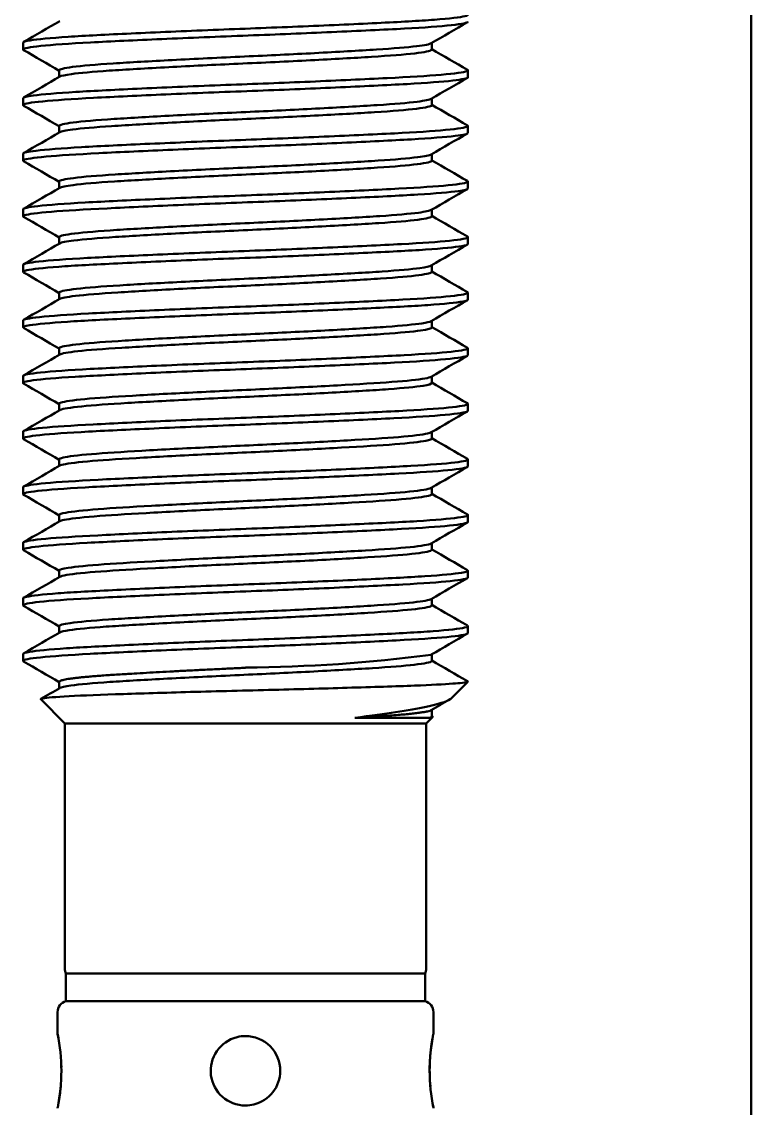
# Model space of a CAD drawing. Header units: millimetres. Extents: x 0 to 420, y 0 to 297.
# Drawn here: x 272.942 to 274.816, y 210.429 to 213.222 of the extents above; entities that cross this region are included whole.
import ezdxf

# ---------------------------------------------------------------- set-up
doc = ezdxf.new("R2010")
doc.units = ezdxf.units.MM
doc.header["$LTSCALE"] = 0.75
doc.layers.add('Visible', color=7, linetype='Continuous', lineweight=50)

msp = doc.modelspace()

# ---------------------------------------------------------------- linework, layer by layer
at = {"layer": 'Visible', "extrusion": (0, 1, 0)}
for p, q in [((274.8162, 251.56), (274.8162, 194.4171)), ((272.9454, 213.1501), (272.9454, 213.168)), ((273.9955, 213.1501), (273.9955, 213.1671)), ((273.0382, 213.0796), (273.0382, 213.0966)), ((274.0883, 213.0787), (274.0883, 213.0966)), ((272.9454, 213.0073), (272.9454, 213.0251)), ((273.9955, 213.0073), (273.9955, 213.0243)), ((273.0382, 212.9367), (273.0382, 212.9537)), ((274.0883, 212.9359), (274.0883, 212.9537)), ((272.9454, 212.8644), (272.9454, 212.8823)), ((273.9955, 212.8644), (273.9955, 212.8814)), ((273.0382, 212.7939), (273.0382, 212.8109)), ((274.0883, 212.793), (274.0883, 212.8109)), ((272.9454, 212.7216), (272.9454, 212.7394)), ((273.9955, 212.7216), (273.9955, 212.7386)), ((273.0382, 212.651), (273.0382, 212.668)), ((274.0883, 212.6501), (274.0883, 212.668)), ((272.9454, 212.5787), (272.9454, 212.5966)), ((273.9955, 212.5787), (273.9955, 212.5957)), ((273.0382, 212.5081), (273.0382, 212.5251)), ((274.0883, 212.5073), (274.0883, 212.5251)), ((272.9454, 212.4359), (272.9454, 212.4537)), ((273.9955, 212.4359), (273.9955, 212.4528)), ((273.0382, 212.3653), (273.0382, 212.3823)), ((274.0883, 212.3644), (274.0883, 212.3823)), ((272.9454, 212.293), (272.9454, 212.3109)), ((273.9955, 212.293), (273.9955, 212.31)), ((273.0382, 212.2224), (273.0382, 212.2394)), ((274.0883, 212.2216), (274.0883, 212.2394)), ((272.9454, 212.1501), (272.9454, 212.168)), ((273.9955, 212.1501), (273.9955, 212.1671)), ((273.0382, 212.0796), (273.0382, 212.0966)), ((274.0883, 212.0787), (274.0883, 212.0966)), ((272.9454, 212.0073), (272.9454, 212.0251)), ((273.9955, 212.0073), (273.9955, 212.0243)), ((273.0382, 211.9367), (273.0382, 211.9537)), ((274.0883, 211.9359), (274.0883, 211.9537)), ((272.9454, 211.8644), (272.9454, 211.8823)), ((273.9955, 211.8644), (273.9955, 211.8814)), ((273.0382, 211.7939), (273.0382, 211.8109)), ((274.0883, 211.793), (274.0883, 211.8109)), ((272.9454, 211.7216), (272.9454, 211.7394)), ((273.9955, 211.7216), (273.9955, 211.7386)), ((273.0382, 211.651), (273.0382, 211.668)), ((274.0883, 211.6501), (274.0883, 211.668)), ((272.9454, 211.5787), (272.9454, 211.5966)), ((273.9955, 211.5787), (273.9955, 211.5957)), ((273.0382, 211.5081), (273.0382, 211.5251)), ((274.046, 211.4829), (274.0883, 211.5251)), ((273.0526, 211.418), (272.9907, 211.4799)), ((273.9955, 211.4359), (273.9955, 211.4528)), ((273.9811, 211.418), (273.0526, 211.418)), ((273.0526, 210.7876), (273.0526, 211.418)), ((273.7978, 211.4323), (273.9895, 211.4323)), ((273.9811, 211.418), (273.9977, 211.4346)), ((273.9811, 210.7876), (273.9811, 211.418)), ((273.9955, 211.4367), (273.9973, 211.4357)), ((273.9783, 210.7751), (273.0554, 210.7751)), ((273.0554, 210.7037), (273.0554, 210.7751)), ((273.9783, 210.7037), (273.9783, 210.7751)), ((273.9783, 210.7037), (273.0554, 210.7037)), ((273.034, 210.6216), (273.034, 210.676)), ((273.9997, 210.6216), (273.9997, 210.676)), ((273.9997, 210.6216), (273.9997, 210.6216))]:
    msp.add_line(p, q, dxfattribs=at)
at = {"layer": 'Visible', "extrusion": (1e-16, 0, -1)}
for centre, radius, start, end in [((-273.4876, 215.4824), 3.9209, 262.5792, 269.5728), ((-273.0811, 210.7876), 0.0286, 334.1581, 0), ((-273.9526, 210.7876), 0.0286, 180, 205.8419), ((-273.0626, 210.676), 0.0286, 0, 75.5225), ((-273.9711, 210.676), 0.0286, 104.4775, 180), ((-273.0457, 210.6219), 0.0117, 346.1082, 357.6879), ((-272.5718, 210.5251), 0.472, 168.4384, 191.4861), ((-272.5849, 210.5273), 0.4587, 168.4573, 169.6023), ((-273.5168, 210.5251), 0.0893, 270, 76.001), ((-273.5169, 210.5252), 0.0892, 89.9592, 180.0367), ((-274.46, 210.5251), 0.4701, 348.3906, 11.5156), ((-274.458, 210.5253), 0.4681, 354.9844, 10.4462), ((-273.5169, 210.5251), 0.0892, 179.9673, 256.0137), ((-272.5447, 210.5287), 0.4993, 185.0981, 190.1496), ((-274.4582, 210.5245), 0.4683, 348.5107, 349.6767)]:
    msp.add_arc(centre, radius, start, end, dxfattribs=at)
at = {"layer": 'Visible'}
for centre, major_axis, ratio, start_param, end_param in [((273.5167, 210.5293), (-0.087, 0.0003), 0.978172, -1.569416, -1.318498), ((273.5168, 210.5216), (-0.0877, 0), 0.977844, 1.570946, 1.819939)]:
    msp.add_ellipse(centre, major_axis=major_axis, ratio=ratio, start_param=start_param, end_param=end_param, dxfattribs=at)
for points, knots in [([(274.087, 213.2409), (274.0899, 213.2392), (274.0878, 213.2376), (274.0686, 213.2328), (274.0419, 213.2297), (273.9635, 213.2237), (273.9132, 213.2211), (273.7933, 213.2152), (273.7244, 213.2121), (273.58, 213.2061), (273.5062, 213.2034), (273.3592, 213.1975), (273.2876, 213.1944), (273.1602, 213.1884), (273.1052, 213.1857), (273.0156, 213.1798), (272.9825, 213.1767), (272.9515, 213.1717), (272.9454, 213.1699), (272.9454, 213.168)], [46.550778, 46.550778, 46.550778, 46.550778, 46.642424, 46.642424, 46.799685, 46.799685, 46.952948, 46.952948, 47.11034, 47.11034, 47.263537, 47.263537, 47.421059, 47.421059, 47.5742, 47.5742, 47.731852, 47.731852, 47.832939, 47.832939, 47.832939, 47.832939]), ([(272.9467, 213.1487), (272.9456, 213.1493), (272.9452, 213.1499), (272.9467, 213.1533), (272.9621, 213.1563), (273.0206, 213.1624), (273.064, 213.1654), (273.1714, 213.1711), (273.2336, 213.1741), (273.3723, 213.1802), (273.4479, 213.1832), (273.5976, 213.1889), (273.6703, 213.1919), (273.8084, 213.198), (273.872, 213.2011), (273.9767, 213.2067), (274.0175, 213.2097), (274.0737, 213.2158), (274.0883, 213.2187), (274.0883, 213.2216)], [28.642185, 28.642185, 28.642185, 28.642185, 28.675523, 28.675523, 28.830343, 28.830343, 28.990459, 28.990459, 29.145297, 29.145297, 29.305543, 29.305543, 29.460401, 29.460401, 29.620774, 29.620774, 29.775656, 29.775656, 29.932394, 29.932394, 29.932394, 29.932394]), ([(273.9939, 213.1662), (273.9898, 213.1638), (273.9772, 213.1613), (273.9322, 213.1557), (273.8972, 213.1528), (273.8079, 213.1471), (273.7538, 213.144), (273.6372, 213.1379), (273.5762, 213.135), (273.4506, 213.1293), (273.3873, 213.1262), (273.2719, 213.1201), (273.2205, 213.1171), (273.1321, 213.1115), (273.0965, 213.1084), (273.0499, 213.1023), (273.0382, 213.0993), (273.0382, 213.0966)], [-23.720768, -23.720768, -23.720768, -23.720768, -23.610482, -23.610482, -23.480536, -23.480536, -23.345367, -23.345367, -23.215345, -23.215345, -23.080097, -23.080097, -22.950001, -22.950001, -22.814673, -22.814673, -22.685451, -22.685451, -22.685451, -22.685451]), ([(273.0397, 213.0805), (273.0434, 213.0826), (273.0534, 213.0847), (273.0915, 213.09), (273.1244, 213.093), (273.2098, 213.0987), (273.2617, 213.1017), (273.3758, 213.1078), (273.4365, 213.1108), (273.5616, 213.1165), (273.6248, 213.1194), (273.742, 213.1255), (273.7952, 213.1285), (273.8874, 213.1343), (273.925, 213.1372), (273.9774, 213.1433), (273.9922, 213.1463), (273.9953, 213.1495), (273.9955, 213.1498), (273.9955, 213.1501)], [-40.636601, -40.636601, -40.636601, -40.636601, -40.541174, -40.541174, -40.411292, -40.411292, -40.278066, -40.278066, -40.148186, -40.148186, -40.015111, -40.015111, -39.885227, -39.885227, -39.752307, -39.752307, -39.622415, -39.622415, -39.607142, -39.607142, -39.607142, -39.607142]), ([(274.087, 213.0981), (274.0891, 213.0968), (274.0886, 213.0956), (274.0777, 213.0914), (274.0552, 213.0883), (273.9842, 213.0822), (273.9373, 213.0795), (273.8225, 213.0737), (273.7552, 213.0706), (273.6127, 213.0645), (273.5393, 213.0618), (273.391, 213.056), (273.3176, 213.0529), (273.1858, 213.0468), (273.1283, 213.044), (273.0319, 213.0382), (272.9949, 213.0351), (272.9544, 213.0297), (272.9454, 213.0274), (272.9454, 213.0252)], [49.061777, 49.061777, 49.061777, 49.061777, 49.128985, 49.128985, 49.287257, 49.287257, 49.440294, 49.440294, 49.598684, 49.598684, 49.751737, 49.751737, 49.910242, 49.910242, 50.063318, 50.063318, 50.221936, 50.221936, 50.344535, 50.344535, 50.344535, 50.344535]), ([(272.9467, 213.0058), (272.9454, 213.0066), (272.9451, 213.0073), (272.9485, 213.0109), (272.9655, 213.0139), (273.0268, 213.02), (273.0713, 213.023), (273.1805, 213.0287), (273.2436, 213.0317), (273.3832, 213.0378), (273.4586, 213.0408), (273.608, 213.0465), (273.6806, 213.0495), (273.8173, 213.0556), (273.8799, 213.0586), (273.9826, 213.0643), (274.0224, 213.0673), (274.075, 213.0732), (274.0883, 213.076), (274.0883, 213.0787)], [26.119859, 26.119859, 26.119859, 26.119859, 26.16144, 26.16144, 26.316252, 26.316252, 26.475168, 26.475168, 26.629966, 26.629966, 26.78905, 26.78905, 26.943839, 26.943839, 27.103084, 27.103084, 27.257868, 27.257868, 27.407194, 27.407194, 27.407194, 27.407194]), ([(273.9939, 213.0234), (273.9899, 213.021), (273.9776, 213.0185), (273.9337, 213.013), (273.899, 213.0101), (273.8102, 213.0044), (273.7564, 213.0013), (273.64, 212.9952), (273.579, 212.9922), (273.4534, 212.9866), (273.39, 212.9835), (273.2743, 212.9774), (273.2227, 212.9744), (273.1337, 212.9687), (273.0979, 212.9656), (273.0504, 212.9595), (273.0384, 212.9565), (273.0382, 212.9537), (273.0382, 212.9537), (273.0382, 212.9537)], [-21.593818, -21.593818, -21.593818, -21.593818, -21.485249, -21.485249, -21.354737, -21.354737, -21.219074, -21.219074, -21.088621, -21.088621, -20.953053, -20.953053, -20.822657, -20.822657, -20.687184, -20.687184, -20.556845, -20.556845, -20.555974, -20.555974, -20.555974, -20.555974]), ([(273.0397, 212.9376), (273.0436, 212.9399), (273.0548, 212.9422), (273.096, 212.9476), (273.1299, 212.9505), (273.217, 212.9562), (273.27, 212.9593), (273.3853, 212.9654), (273.4462, 212.9684), (273.5716, 212.9741), (273.6349, 212.9771), (273.7514, 212.9832), (273.8037, 212.9862), (273.8942, 212.9919), (273.9308, 212.9949), (273.9806, 213.001), (273.994, 213.004), (273.9954, 213.007), (273.9955, 213.0071), (273.9955, 213.0073)], [-42.753888, -42.753888, -42.753888, -42.753888, -42.651577, -42.651577, -42.521546, -42.521546, -42.387234, -42.387234, -42.257234, -42.257234, -42.123047, -42.123047, -41.993074, -41.993074, -41.859015, -41.859015, -41.729066, -41.729066, -41.721424, -41.721424, -41.721424, -41.721424]), ([(274.087, 212.9552), (274.0886, 212.9543), (274.0887, 212.9534), (274.0831, 212.9496), (274.0638, 212.9465), (273.9984, 212.9404), (273.954, 212.9375), (273.8432, 212.9318), (273.7771, 212.9287), (273.6362, 212.9226), (273.5631, 212.9198), (273.4139, 212.914), (273.3394, 212.9109), (273.2047, 212.9049), (273.1452, 212.902), (273.0443, 212.8963), (273.0046, 212.8932), (272.9567, 212.8874), (272.9454, 212.8848), (272.9454, 212.8823)], [51.574366, 51.574366, 51.574366, 51.574366, 51.623438, 51.623438, 51.782589, 51.782589, 51.935924, 51.935924, 52.095174, 52.095174, 52.248567, 52.248567, 52.407915, 52.407915, 52.561369, 52.561369, 52.720812, 52.720812, 52.858579, 52.858579, 52.858579, 52.858579]), ([(272.9467, 212.8629), (272.9449, 212.8639), (272.945, 212.865), (272.9521, 212.8688), (272.9716, 212.8719), (273.0375, 212.8779), (273.0837, 212.8808), (273.1958, 212.8866), (273.2603, 212.8896), (273.4013, 212.8957), (273.4765, 212.8986), (273.6254, 212.9043), (273.6976, 212.9073), (273.8321, 212.9134), (273.8928, 212.9163), (273.9922, 212.9221), (274.0303, 212.9251), (274.0771, 212.9308), (274.0883, 212.9333), (274.0883, 212.9358)], [23.602018, 23.602018, 23.602018, 23.602018, 23.657088, 23.657088, 23.812197, 23.812197, 23.969608, 23.969608, 24.12466, 24.12466, 24.282274, 24.282274, 24.437276, 24.437276, 24.595089, 24.595089, 24.750046, 24.750046, 24.887296, 24.887296, 24.887296, 24.887296]), ([(273.9939, 212.8805), (273.9899, 212.8782), (273.9782, 212.8758), (273.9353, 212.8703), (273.901, 212.8674), (273.8128, 212.8617), (273.7593, 212.8586), (273.6434, 212.8525), (273.5824, 212.8495), (273.4569, 212.8439), (273.3936, 212.8408), (273.2775, 212.8347), (273.2256, 212.8317), (273.136, 212.826), (273.0999, 212.823), (273.0515, 212.8169), (273.0389, 212.8139), (273.0382, 212.811), (273.0382, 212.8109), (273.0382, 212.8109)], [-19.466013, -19.466013, -19.466013, -19.466013, -19.360147, -19.360147, -19.230068, -19.230068, -19.095202, -19.095202, -18.965169, -18.965169, -18.830411, -18.830411, -18.700423, -18.700423, -18.565774, -18.565774, -18.435829, -18.435829, -18.43222, -18.43222, -18.43222, -18.43222]), ([(273.0397, 212.7947), (273.0437, 212.797), (273.0553, 212.7994), (273.0986, 212.805), (273.1345, 212.8081), (273.2237, 212.8137), (273.2754, 212.8167), (273.3913, 212.8228), (273.4546, 212.8259), (273.5802, 212.8316), (273.6412, 212.8345), (273.7574, 212.8407), (273.8111, 212.8437), (273.8997, 212.8494), (273.9343, 212.8524), (273.9828, 212.8585), (273.9955, 212.8616), (273.9955, 212.8644)], [-44.871449, -44.871449, -44.871449, -44.871449, -44.767075, -44.767075, -44.632638, -44.632638, -44.503105, -44.503105, -44.368567, -44.368567, -44.238981, -44.238981, -44.104345, -44.104345, -43.974705, -43.974705, -43.840674, -43.840674, -43.840674, -43.840674]), ([(274.087, 212.8123), (274.0882, 212.8116), (274.0885, 212.811), (274.086, 212.8074), (274.0688, 212.8043), (274.007, 212.7982), (273.9642, 212.7953), (273.8559, 212.7896), (273.7908, 212.7865), (273.6509, 212.7804), (273.5779, 212.7775), (273.4284, 212.7718), (273.3532, 212.7687), (273.2166, 212.7626), (273.156, 212.7597), (273.0522, 212.754), (273.0109, 212.7509), (272.9583, 212.7449), (272.9454, 212.7421), (272.9454, 212.7394)], [54.090315, 54.090315, 54.090315, 54.090315, 54.127754, 54.127754, 54.28765, 54.28765, 54.441504, 54.441504, 54.601486, 54.601486, 54.75541, 54.75541, 54.915476, 54.915476, 55.069471, 55.069471, 55.22962, 55.22962, 55.37693, 55.37693, 55.37693, 55.37693]), ([(272.9467, 212.7201), (272.9443, 212.7214), (272.9453, 212.7228), (272.9585, 212.7271), (272.9817, 212.7302), (273.0543, 212.7362), (273.1029, 212.739), (273.2192, 212.7448), (273.2858, 212.7479), (273.4287, 212.7539), (273.5035, 212.7567), (273.6514, 212.7625), (273.723, 212.7656), (273.854, 212.7716), (273.912, 212.7744), (274.0062, 212.7802), (274.0415, 212.7833), (274.0799, 212.7886), (274.0883, 212.7908), (274.0883, 212.793)], [21.086876, 21.086876, 21.086876, 21.086876, 21.161796, 21.161796, 21.317561, 21.317561, 21.473281, 21.473281, 21.628944, 21.628944, 21.784875, 21.784875, 21.940443, 21.940443, 22.096586, 22.096586, 22.252064, 22.252064, 22.371025, 22.371025, 22.371025, 22.371025]), ([(273.9939, 212.7377), (273.9901, 212.7354), (273.9791, 212.7331), (273.9382, 212.7278), (273.9044, 212.7248), (273.8174, 212.7191), (273.7645, 212.7161), (273.6493, 212.7099), (273.5885, 212.707), (273.4632, 212.7013), (273.3999, 212.6983), (273.2833, 212.6921), (273.2309, 212.6892), (273.1402, 212.6835), (273.1035, 212.6804), (273.0534, 212.6743), (273.0399, 212.6713), (273.0383, 212.6684), (273.0382, 212.6682), (273.0382, 212.668)], [-17.346308, -17.346308, -17.346308, -17.346308, -17.24491, -17.24491, -17.115142, -17.115142, -16.981202, -16.981202, -16.851461, -16.851461, -16.717648, -16.717648, -16.587931, -16.587931, -16.454249, -16.454249, -16.324552, -16.324552, -16.31612, -16.31612, -16.31612, -16.31612]), ([(273.0397, 212.6519), (273.0438, 212.6543), (273.0561, 212.6568), (273.1011, 212.6624), (273.1375, 212.6654), (273.2274, 212.6711), (273.2795, 212.6741), (273.3958, 212.6802), (273.4591, 212.6832), (273.5845, 212.6889), (273.6455, 212.6919), (273.7611, 212.698), (273.8144, 212.7011), (273.9022, 212.7067), (273.9363, 212.7097), (273.9833, 212.7158), (273.9955, 212.7187), (273.9955, 212.7216)], [-46.980915, -46.980915, -46.980915, -46.980915, -46.873315, -46.873315, -46.739749, -46.739749, -46.610573, -46.610573, -46.476891, -46.476891, -46.347677, -46.347677, -46.21388, -46.21388, -46.084628, -46.084628, -45.954014, -45.954014, -45.954014, -45.954014]), ([(272.9467, 212.5772), (272.9435, 212.5791), (272.9463, 212.5809), (272.9685, 212.5858), (272.9965, 212.5889), (273.0772, 212.5948), (273.1288, 212.5975), (273.2504, 212.6034), (273.3195, 212.6065), (273.4644, 212.6125), (273.5388, 212.6152), (273.6852, 212.6211), (273.7558, 212.6242), (273.8818, 212.6302), (273.9363, 212.6329), (274.0234, 212.6388), (274.0549, 212.6418), (274.083, 212.6467), (274.0883, 212.6484), (274.0883, 212.6501)], [18.572859, 18.572859, 18.572859, 18.572859, 18.672799, 18.672799, 18.829512, 18.829512, 18.98374, 18.98374, 19.140324, 19.140324, 19.294711, 19.294711, 19.451168, 19.451168, 19.605723, 19.605723, 19.762057, 19.762057, 19.856607, 19.856607, 19.856607, 19.856607]), ([(274.087, 212.6695), (274.088, 212.6689), (274.0884, 212.6683), (274.0875, 212.6649), (274.0715, 212.6618), (274.0119, 212.6557), (273.97, 212.6527), (273.8632, 212.6471), (273.7986, 212.644), (273.6593, 212.6379), (273.5865, 212.6349), (273.4367, 212.6292), (273.3612, 212.6262), (273.2235, 212.62), (273.1623, 212.6171), (273.0569, 212.6114), (273.0146, 212.6083), (272.9593, 212.6022), (272.9454, 212.5993), (272.9454, 212.5966)], [56.611395, 56.611395, 56.611395, 56.611395, 56.642065, 56.642065, 56.802614, 56.802614, 56.957034, 56.957034, 57.11766, 57.11766, 57.272151, 57.272151, 57.432854, 57.432854, 57.587415, 57.587415, 57.748193, 57.748193, 57.901164, 57.901164, 57.901164, 57.901164]), ([(273.9939, 212.5948), (273.9904, 212.5927), (273.9806, 212.5906), (273.943, 212.5854), (273.9102, 212.5824), (273.8252, 212.5767), (273.7734, 212.5737), (273.6595, 212.5676), (273.5989, 212.5646), (273.4738, 212.5589), (273.4107, 212.5559), (273.2933, 212.5498), (273.2399, 212.5468), (273.1475, 212.5411), (273.1097, 212.5382), (273.0569, 212.5321), (273.0419, 212.5291), (273.0384, 212.5259), (273.0382, 212.5255), (273.0382, 212.5251)], [-15.23363, -15.23363, -15.23363, -15.23363, -15.139563, -15.139563, -15.009913, -15.009913, -14.877084, -14.877084, -14.747431, -14.747431, -14.614756, -14.614756, -14.485094, -14.485094, -14.352577, -14.352577, -14.222903, -14.222903, -14.206331, -14.206331, -14.206331, -14.206331]), ([(273.0397, 212.509), (273.0441, 212.5116), (273.0576, 212.5142), (273.1057, 212.5199), (273.1428, 212.5229), (273.2341, 212.5286), (273.2868, 212.5316), (273.4037, 212.5377), (273.4669, 212.5407), (273.5922, 212.5464), (273.653, 212.5494), (273.7677, 212.5555), (273.8202, 212.5585), (273.9065, 212.5642), (273.9399, 212.5672), (273.9843, 212.5731), (273.9955, 212.576), (273.9955, 212.5787)], [-49.083241, -49.083241, -49.083241, -49.083241, -48.969711, -48.969711, -48.837184, -48.837184, -48.708199, -48.708199, -48.575531, -48.575531, -48.446533, -48.446533, -48.313728, -48.313728, -48.184715, -48.184715, -48.059652, -48.059652, -48.059652, -48.059652]), ([(272.9467, 212.4344), (272.9427, 212.4367), (272.9481, 212.439), (272.9813, 212.4445), (273.0141, 212.4476), (273.103, 212.4534), (273.1577, 212.4561), (273.2847, 212.4621), (273.3562, 212.4652), (273.503, 212.4711), (273.5769, 212.4738), (273.7214, 212.4798), (273.7905, 212.4829), (273.9109, 212.4888), (273.9615, 212.4915), (274.0406, 212.4975), (274.0676, 212.5006), (274.0856, 212.5048), (274.0883, 212.5061), (274.0883, 212.5073)], [16.058976, 16.058976, 16.058976, 16.058976, 16.184878, 16.184878, 16.342644, 16.342644, 16.496019, 16.496019, 16.653655, 16.653655, 16.807094, 16.807094, 16.964599, 16.964599, 17.118113, 17.118113, 17.275486, 17.275486, 17.342742, 17.342742, 17.342742, 17.342742]), ([(274.087, 212.5266), (274.0878, 212.5261), (274.0883, 212.5256), (274.0883, 212.5223), (274.0729, 212.5192), (274.0145, 212.513), (273.9731, 212.5101), (273.8672, 212.5044), (273.8029, 212.5013), (273.664, 212.4952), (273.5912, 212.4922), (273.4413, 212.4866), (273.3657, 212.4835), (273.2275, 212.4774), (273.1659, 212.4744), (273.0596, 212.4687), (273.0168, 212.4657), (272.9601, 212.4595), (272.9457, 212.4566), (272.9454, 212.4538), (272.9454, 212.4537), (272.9454, 212.4537)], [59.138938, 59.138938, 59.138938, 59.138938, 59.165902, 59.165902, 59.327049, 59.327049, 59.481999, 59.481999, 59.643087, 59.643087, 59.797994, 59.797994, 59.958983, 59.958983, 60.11385, 60.11385, 60.274738, 60.274738, 60.429565, 60.429565, 60.430947, 60.430947, 60.430947, 60.430947]), ([(273.9939, 212.4519), (273.9908, 212.4501), (273.9829, 212.4482), (273.9503, 212.4433), (273.9192, 212.4403), (273.8375, 212.4345), (273.7874, 212.4316), (273.6757, 212.4256), (273.6154, 212.4225), (273.4909, 212.4168), (273.428, 212.4139), (273.3093, 212.4079), (273.2546, 212.4048), (273.1595, 212.399), (273.1201, 212.3962), (273.0629, 212.3901), (273.0455, 212.3871), (273.0388, 212.3836), (273.0382, 212.3829), (273.0382, 212.3823)], [-13.126366, -13.126366, -13.126366, -13.126366, -13.043862, -13.043862, -12.914051, -12.914051, -12.782538, -12.782538, -12.652685, -12.652685, -12.521346, -12.521346, -12.391446, -12.391446, -12.260283, -12.260283, -12.130329, -12.130329, -12.101007, -12.101007, -12.101007, -12.101007]), ([(273.0397, 212.3662), (273.0445, 212.3689), (273.0602, 212.3718), (273.1135, 212.3778), (273.1519, 212.3807), (273.2453, 212.3864), (273.2991, 212.3894), (273.417, 212.3955), (273.4801, 212.3984), (273.6049, 212.4042), (273.6655, 212.4072), (273.7785, 212.4133), (273.8297, 212.4162), (273.9135, 212.4219), (273.9457, 212.425), (273.9858, 212.4307), (273.9955, 212.4333), (273.9955, 212.4358)], [-51.179963, -51.179963, -51.179963, -51.179963, -51.056417, -51.056417, -50.925135, -50.925135, -50.796091, -50.796091, -50.664642, -50.664642, -50.535622, -50.535622, -50.404009, -50.404009, -50.275008, -50.275008, -50.158878, -50.158878, -50.158878, -50.158878]), ([(272.9467, 212.2915), (272.942, 212.2943), (272.9503, 212.297), (272.9939, 212.3029), (273.0307, 212.306), (273.1265, 212.3118), (273.1839, 212.3146), (273.3153, 212.3206), (273.3886, 212.3237), (273.5368, 212.3295), (273.6103, 212.3323), (273.7529, 212.3383), (273.8204, 212.3414), (273.9355, 212.3472), (273.9827, 212.35), (274.0542, 212.356), (274.0771, 212.3591), (274.0872, 212.3629), (274.0883, 212.3637), (274.0883, 212.3644)], [13.5443, 13.5443, 13.5443, 13.5443, 13.692209, 13.692209, 13.850954, 13.850954, 14.004211, 14.004211, 14.162842, 14.162842, 14.31608, 14.31608, 14.474593, 14.474593, 14.627822, 14.627822, 14.786216, 14.786216, 14.82858, 14.82858, 14.82858, 14.82858]), ([(274.087, 212.3837), (274.0877, 212.3833), (274.0882, 212.3829), (274.0889, 212.3796), (274.0743, 212.3765), (274.0172, 212.3704), (273.9763, 212.3674), (273.8714, 212.3617), (273.8077, 212.3587), (273.6696, 212.3526), (273.5968, 212.3496), (273.4471, 212.3439), (273.3715, 212.3409), (273.2329, 212.3348), (273.1707, 212.3318), (273.0635, 212.3261), (273.0201, 212.3231), (272.9618, 212.3169), (272.9466, 212.314), (272.9454, 212.3111), (272.9454, 212.311), (272.9454, 212.3108)], [61.667486, 61.667486, 61.667486, 61.667486, 61.691008, 61.691008, 61.851346, 61.851346, 62.00601, 62.00601, 62.166229, 62.166229, 62.320867, 62.320867, 62.480963, 62.480963, 62.635578, 62.635578, 62.795548, 62.795548, 62.950142, 62.950142, 62.956026, 62.956026, 62.956026, 62.956026]), ([(273.9939, 212.3091), (273.9914, 212.3076), (273.9859, 212.3061), (273.9602, 212.3016), (273.9317, 212.2985), (273.8547, 212.2927), (273.8071, 212.2899), (273.6987, 212.2839), (273.639, 212.2809), (273.5155, 212.275), (273.4529, 212.2723), (273.3326, 212.2662), (273.2761, 212.2632), (273.1771, 212.2573), (273.1355, 212.2546), (273.0725, 212.2486), (273.0517, 212.2455), (273.0398, 212.2415), (273.0382, 212.2404), (273.0382, 212.2394)], [-11.02251, -11.02251, -11.02251, -11.02251, -10.956718, -10.956718, -10.826425, -10.826425, -10.696313, -10.696313, -10.565939, -10.565939, -10.435994, -10.435994, -10.305535, -10.305535, -10.175754, -10.175754, -10.045205, -10.045205, -9.998114, -9.998114, -9.998114, -9.998114]), ([(273.0397, 212.2233), (273.0401, 212.2235), (273.0405, 212.2237), (273.0477, 212.2269), (273.0664, 212.2299), (273.1259, 212.236), (273.1661, 212.2387), (273.2627, 212.2446), (273.3182, 212.2476), (273.4375, 212.2537), (273.5003, 212.2565), (273.6244, 212.2623), (273.6845, 212.2653), (273.7949, 212.2714), (273.8441, 212.2742), (273.924, 212.28), (273.9542, 212.283), (273.9879, 212.2884), (273.9955, 212.2907), (273.9955, 212.293)], [-53.273037, -53.273037, -53.273037, -53.273037, -53.26376, -53.26376, -53.134275, -53.134275, -53.004382, -53.004382, -52.874966, -52.874966, -52.744898, -52.744898, -52.615546, -52.615546, -52.485302, -52.485302, -52.35601, -52.35601, -52.253494, -52.253494, -52.253494, -52.253494]), ([(274.087, 212.2409), (274.0876, 212.2406), (274.0879, 212.2402), (274.0899, 212.237), (274.0765, 212.234), (274.0218, 212.2279), (273.9819, 212.2249), (273.8789, 212.2192), (273.8163, 212.2162), (273.6793, 212.2101), (273.6068, 212.2071), (273.4573, 212.2014), (273.3819, 212.1984), (273.2424, 212.1923), (273.1794, 212.1893), (273.0704, 212.1836), (273.0261, 212.1807), (272.9651, 212.1746), (272.9483, 212.1716), (272.9455, 212.1685), (272.9454, 212.1682), (272.9454, 212.168)], [64.189448, 64.189448, 64.189448, 64.189448, 64.206917, 64.206917, 64.36619, 64.36619, 64.520735, 64.520735, 64.679856, 64.679856, 64.834402, 64.834402, 64.993366, 64.993366, 65.147918, 65.147918, 65.306718, 65.306718, 65.461281, 65.461281, 65.475021, 65.475021, 65.475021, 65.475021]), ([(272.9467, 212.1487), (272.9464, 212.1489), (272.9461, 212.149), (272.9428, 212.152), (272.9539, 212.1549), (273.0039, 212.161), (273.0434, 212.1641), (273.144, 212.1698), (273.2033, 212.1726), (273.3379, 212.1787), (273.4123, 212.1818), (273.5614, 212.1876), (273.6346, 212.1904), (273.7756, 212.1965), (273.8417, 212.1996), (273.9528, 212.2053), (273.9974, 212.2082), (274.0632, 212.2142), (274.0828, 212.2173), (274.0879, 212.2207), (274.0883, 212.2211), (274.0883, 212.2216)], [11.027295, 11.027295, 11.027295, 11.027295, 11.037267, 11.037267, 11.190938, 11.190938, 11.350522, 11.350522, 11.504132, 11.504132, 11.663618, 11.663618, 11.817169, 11.817169, 11.976556, 11.976556, 12.130052, 12.130052, 12.289337, 12.289337, 12.312953, 12.312953, 12.312953, 12.312953]), ([(273.9939, 212.1662), (273.9922, 212.1652), (273.9891, 212.1642), (273.9712, 212.1602), (273.946, 212.1571), (273.8752, 212.1512), (273.8306, 212.1485), (273.7265, 212.1425), (273.6677, 212.1395), (273.5455, 212.1335), (273.4834, 212.1308), (273.3614, 212.1249), (273.3028, 212.1218), (273.1994, 212.1158), (273.1554, 212.1131), (273.0855, 212.1072), (273.0608, 212.1041), (273.0415, 212.0995), (273.0382, 212.0981), (273.0382, 212.0966)], [-8.920197, -8.920197, -8.920197, -8.920197, -8.875406, -8.875406, -8.744366, -8.744366, -8.615439, -8.615439, -8.484295, -8.484295, -8.355483, -8.355483, -8.224233, -8.224233, -8.095527, -8.095527, -7.964169, -7.964169, -7.896063, -7.896063, -7.896063, -7.896063]), ([(273.0397, 212.0805), (273.0408, 212.0811), (273.0425, 212.0817), (273.0552, 212.0854), (273.0776, 212.0885), (273.1434, 212.0944), (273.186, 212.0971), (273.2867, 212.103), (273.3441, 212.1061), (273.4651, 212.1121), (273.5276, 212.1148), (273.6506, 212.1207), (273.7099, 212.1238), (273.8166, 212.1298), (273.863, 212.1325), (273.9376, 212.1384), (273.9648, 212.1415), (273.9904, 212.1464), (273.9955, 212.1483), (273.9955, 212.1501)], [-55.364418, -55.364418, -55.364418, -55.364418, -55.335785, -55.335785, -55.2056, -55.2056, -55.077, -55.077, -54.946914, -54.946914, -54.81817, -54.81817, -54.68818, -54.68818, -54.559286, -54.559286, -54.429389, -54.429389, -54.34553, -54.34553, -54.34553, -54.34553]), ([(274.087, 212.098), (274.0872, 212.0979), (274.0874, 212.0978), (274.0913, 212.0947), (274.08, 212.0918), (274.0294, 212.0857), (273.9911, 212.0827), (273.8913, 212.077), (273.8304, 212.074), (273.6956, 212.068), (273.6233, 212.0649), (273.4744, 212.0592), (273.3992, 212.0563), (273.2584, 212.0502), (273.194, 212.0472), (273.0822, 212.0414), (273.0362, 212.0386), (272.9708, 212.0325), (272.9516, 212.0295), (272.9458, 212.0261), (272.9454, 212.0256), (272.9454, 212.0251)], [66.705953, 66.705953, 66.705953, 66.705953, 66.713204, 66.713204, 66.871117, 66.871117, 67.025804, 67.025804, 67.183525, 67.183525, 67.338252, 67.338252, 67.495778, 67.495778, 67.650551, 67.650551, 67.807876, 67.807876, 67.962702, 67.962702, 67.989353, 67.989353, 67.989353, 67.989353]), ([(272.9467, 212.0058), (272.9461, 212.0062), (272.9457, 212.0065), (272.9442, 212.0097), (272.957, 212.0126), (273.0105, 212.0187), (273.0517, 212.0218), (273.1553, 212.0275), (273.2158, 212.0304), (273.3523, 212.0365), (273.4274, 212.0396), (273.5769, 212.0453), (273.6499, 212.0482), (273.7899, 212.0543), (273.8551, 212.0574), (273.9635, 212.0631), (274.0065, 212.066), (274.0685, 212.0721), (274.0859, 212.0752), (274.0882, 212.0783), (274.0883, 212.0785), (274.0883, 212.0787)], [8.506078, 8.506078, 8.506078, 8.506078, 8.525536, 8.525536, 8.679751, 8.679751, 8.84005, 8.84005, 8.994195, 8.994195, 9.15441, 9.15441, 9.308484, 9.308484, 9.468614, 9.468614, 9.622618, 9.622618, 9.78266, 9.78266, 9.794102, 9.794102, 9.794102, 9.794102]), ([(273.9939, 212.0234), (273.9931, 212.0229), (273.9918, 212.0224), (273.9809, 212.0189), (273.9593, 212.0158), (273.895, 212.0098), (273.8535, 212.0071), (273.754, 212.0012), (273.6965, 211.9981), (273.5759, 211.9921), (273.5141, 211.9894), (273.3907, 211.9835), (273.3303, 211.9804), (273.2228, 211.9744), (273.1762, 211.9717), (273.0999, 211.9658), (273.0714, 211.9627), (273.0438, 211.9576), (273.0382, 211.9557), (273.0382, 211.9537)], [-6.8182, -6.8182, -6.8182, -6.8182, -6.795374, -6.795374, -6.663478, -6.663478, -6.535199, -6.535199, -6.403197, -6.403197, -6.274954, -6.274954, -6.142845, -6.142845, -6.01463, -6.01463, -5.882417, -5.882417, -5.793848, -5.793848, -5.793848, -5.793848]), ([(273.0397, 211.9376), (273.0417, 211.9387), (273.0453, 211.9398), (273.0652, 211.944), (273.0915, 211.9471), (273.1642, 211.953), (273.2093, 211.9557), (273.3145, 211.9617), (273.3738, 211.9648), (273.4965, 211.9707), (273.5585, 211.9734), (273.68, 211.9794), (273.7383, 211.9825), (273.8405, 211.9884), (273.8837, 211.9911), (273.9518, 211.997), (273.9755, 212.0001), (273.9927, 212.0046), (273.9955, 212.0059), (273.9955, 212.0073)], [-57.455427, -57.455427, -57.455427, -57.455427, -57.405625, -57.405625, -57.274597, -57.274597, -57.146843, -57.146843, -57.015923, -57.015923, -56.888097, -56.888097, -56.757284, -56.757284, -56.629375, -56.629375, -56.498669, -56.498669, -56.436623, -56.436623, -56.436623, -56.436623]), ([(274.087, 211.9552), (274.0917, 211.9524), (274.0834, 211.9498), (274.0403, 211.9439), (274.0046, 211.9408), (273.9099, 211.935), (273.8515, 211.9322), (273.7202, 211.9262), (273.6485, 211.9231), (273.5005, 211.9173), (273.4256, 211.9145), (273.283, 211.9085), (273.2166, 211.9054), (273.1007, 211.8996), (273.0524, 211.8968), (272.9806, 211.8908), (272.9577, 211.8877), (272.9467, 211.8839), (272.9454, 211.8831), (272.9454, 211.8823)], [69.218608, 69.218608, 69.218608, 69.218608, 69.366153, 69.366153, 69.521324, 69.521324, 69.677391, 69.677391, 69.832649, 69.832649, 69.988503, 69.988503, 70.143852, 70.143852, 70.299495, 70.299495, 70.454941, 70.454941, 70.500799, 70.500799, 70.500799, 70.500799]), ([(272.9467, 211.863), (272.9459, 211.8634), (272.9455, 211.8639), (272.9451, 211.8671), (272.9589, 211.87), (273.0144, 211.8762), (273.0566, 211.8793), (273.1619, 211.8849), (273.2231, 211.8879), (273.3606, 211.894), (273.4361, 211.8971), (273.5859, 211.9028), (273.6588, 211.9057), (273.7981, 211.9118), (273.8627, 211.9149), (273.9696, 211.9206), (274.0116, 211.9235), (274.0713, 211.9296), (274.0874, 211.9327), (274.0883, 211.9357), (274.0883, 211.9358), (274.0883, 211.9359)], [5.979066, 5.979066, 5.979066, 5.979066, 6.003968, 6.003968, 6.158751, 6.158751, 6.319684, 6.319684, 6.474397, 6.474397, 6.635254, 6.635254, 6.789896, 6.789896, 6.950676, 6.950676, 7.105247, 7.105247, 7.26595, 7.26595, 7.270227, 7.270227, 7.270227, 7.270227]), ([(273.9939, 211.8805), (273.9938, 211.8804), (273.9936, 211.8803), (273.9876, 211.8773), (273.9693, 211.8742), (273.9108, 211.8681), (273.8719, 211.8654), (273.7764, 211.8596), (273.7201, 211.8565), (273.601, 211.8504), (273.5396, 211.8477), (273.4151, 211.8419), (273.3535, 211.8388), (273.2426, 211.8327), (273.194, 211.8299), (273.1126, 211.8241), (273.0811, 211.821), (273.0461, 211.8155), (273.0382, 211.8132), (273.0382, 211.8109)], [-4.715526, -4.715526, -4.715526, -4.715526, -4.711561, -4.711561, -4.57884, -4.57884, -4.450612, -4.450612, -4.317792, -4.317792, -4.189538, -4.189538, -4.056621, -4.056621, -3.928334, -3.928334, -3.795323, -3.795323, -3.690274, -3.690274, -3.690274, -3.690274]), ([(273.0397, 211.7948), (273.0424, 211.7963), (273.0484, 211.7979), (273.0757, 211.8025), (273.1055, 211.8056), (273.1842, 211.8115), (273.2316, 211.8142), (273.3407, 211.8202), (273.4017, 211.8233), (273.5256, 211.8292), (273.5872, 211.8319), (273.7072, 211.8379), (273.7641, 211.841), (273.8619, 211.8469), (273.9022, 211.8496), (273.9639, 211.8556), (273.9841, 211.8587), (273.9943, 211.8626), (273.9955, 211.8635), (273.9955, 211.8644)], [-59.547029, -59.547029, -59.547029, -59.547029, -59.478226, -59.478226, -59.346364, -59.346364, -59.218845, -59.218845, -59.087084, -59.087084, -58.959567, -58.959567, -58.827907, -58.827907, -58.700384, -58.700384, -58.568827, -58.568827, -58.527801, -58.527801, -58.527801, -58.527801]), ([(274.087, 211.8123), (274.0909, 211.81), (274.0858, 211.8078), (274.0536, 211.8024), (274.0217, 211.7993), (273.9338, 211.7934), (273.879, 211.7907), (273.7524, 211.7847), (273.6817, 211.7817), (273.5352, 211.7758), (273.4607, 211.7731), (273.316, 211.7671), (273.2471, 211.764), (273.1261, 211.7581), (273.0748, 211.7554), (272.9949, 211.7494), (272.9674, 211.7463), (272.9484, 211.742), (272.9454, 211.7407), (272.9454, 211.7394)], [71.729232, 71.729232, 71.729232, 71.729232, 71.852934, 71.852934, 72.008933, 72.008933, 72.163386, 72.163386, 72.319506, 72.319506, 72.473784, 72.473784, 72.630029, 72.630029, 72.78414, 72.78414, 72.940512, 72.940512, 73.010999, 73.010999, 73.010999, 73.010999]), ([(272.9467, 211.7201), (272.9458, 211.7206), (272.9454, 211.7211), (272.9456, 211.7244), (272.96, 211.7274), (273.0166, 211.7335), (273.0594, 211.7366), (273.1656, 211.7422), (273.2272, 211.7452), (273.3653, 211.7513), (273.441, 211.7544), (273.5909, 211.7601), (273.6637, 211.763), (273.8026, 211.7692), (273.8669, 211.7723), (273.9729, 211.7779), (274.0144, 211.7809), (274.0728, 211.787), (274.0882, 211.7901), (274.0883, 211.793), (274.0883, 211.793), (274.0883, 211.793)], [3.446631, 3.446631, 3.446631, 3.446631, 3.474643, 3.474643, 3.62962, 3.62962, 3.790705, 3.790705, 3.945722, 3.945722, 4.106907, 4.106907, 4.261966, 4.261966, 4.423248, 4.423248, 4.578351, 4.578351, 4.739656, 4.739656, 4.739957, 4.739957, 4.739957, 4.739957]), ([(273.9939, 211.7377), (273.9892, 211.7349), (273.9737, 211.7321), (273.9213, 211.7262), (273.8843, 211.7234), (273.7918, 211.7176), (273.7365, 211.7145), (273.6186, 211.7084), (273.5573, 211.7056), (273.4323, 211.6998), (273.3698, 211.6967), (273.2567, 211.6906), (273.2068, 211.6878), (273.1219, 211.6821), (273.0884, 211.679), (273.0478, 211.6732), (273.0382, 211.6706), (273.0382, 211.668)], [-2.610584, -2.610584, -2.610584, -2.610584, -2.486783, -2.486783, -2.358208, -2.358208, -2.224647, -2.224647, -2.096012, -2.096012, -1.962363, -1.962363, -1.833666, -1.833666, -1.69993, -1.69993, -1.583456, -1.583456, -1.583456, -1.583456]), ([(273.0397, 211.6519), (273.0429, 211.6538), (273.051, 211.6556), (273.0845, 211.6607), (273.1169, 211.6638), (273.2, 211.6695), (273.2492, 211.6724), (273.3611, 211.6784), (273.4232, 211.6815), (273.5479, 211.6873), (273.6093, 211.6901), (273.7278, 211.6962), (273.7836, 211.6993), (273.8777, 211.7051), (273.9158, 211.7079), (273.9723, 211.7139), (273.9896, 211.717), (273.9951, 211.7205), (273.9955, 211.721), (273.9955, 211.7216)], [-61.640678, -61.640678, -61.640678, -61.640678, -61.557599, -61.557599, -61.424976, -61.424976, -61.297216, -61.297216, -61.164684, -61.164684, -61.036972, -61.036972, -60.904532, -60.904532, -60.776864, -60.776864, -60.644517, -60.644517, -60.620204, -60.620204, -60.620204, -60.620204]), ([(274.087, 211.6695), (274.0901, 211.6677), (274.0876, 211.666), (274.0665, 211.6611), (274.039, 211.658), (273.9592, 211.6521), (273.9082, 211.6494), (273.7873, 211.6435), (273.718, 211.6404), (273.5733, 211.6344), (273.4994, 211.6317), (273.3527, 211.6258), (273.2815, 211.6227), (273.155, 211.6167), (273.1005, 211.614), (273.0123, 211.6081), (272.98, 211.605), (272.951, 211.6001), (272.9454, 211.5984), (272.9454, 211.5966)], [74.239217, 74.239217, 74.239217, 74.239217, 74.33574, 74.33574, 74.492768, 74.492768, 74.646113, 74.646113, 74.803273, 74.803273, 74.956532, 74.956532, 75.113824, 75.113824, 75.267011, 75.267011, 75.424434, 75.424434, 75.521006, 75.521006, 75.521006, 75.521006]), ([(272.9467, 211.5772), (272.9457, 211.5778), (272.9453, 211.5784), (272.9465, 211.5818), (272.9617, 211.5848), (273.0198, 211.5909), (273.0631, 211.5939), (273.1702, 211.5996), (273.2323, 211.6026), (273.3709, 211.6087), (273.4465, 211.6118), (273.5962, 211.6174), (273.6689, 211.6204), (273.8072, 211.6265), (273.871, 211.6296), (273.976, 211.6353), (274.0169, 211.6382), (274.0736, 211.6443), (274.0883, 211.6473), (274.0883, 211.6501)], [0.91904, 0.91904, 0.91904, 0.91904, 0.95128, 0.95128, 1.10601, 1.10601, 1.266194, 1.266194, 1.420947, 1.420947, 1.581255, 1.581255, 1.736032, 1.736032, 1.896461, 1.896461, 2.051266, 2.051266, 2.208871, 2.208871, 2.208871, 2.208871]), ([(273.0397, 211.5091), (273.0433, 211.5111), (273.0529, 211.5132), (273.0906, 211.5185), (273.1247, 211.5216), (273.2106, 211.5273), (273.2609, 211.5302), (273.3747, 211.5363), (273.4374, 211.5394), (273.5626, 211.5451), (273.6238, 211.548), (273.7414, 211.5541), (273.7963, 211.5572), (273.888, 211.5629), (273.9244, 211.5657), (273.9774, 211.5718), (273.9926, 211.5749), (273.9954, 211.5781), (273.9955, 211.5784), (273.9955, 211.5787)], [-63.738407, -63.738407, -63.738407, -63.738407, -63.645913, -63.645913, -63.512593, -63.512593, -63.38435, -63.38435, -63.251114, -63.251114, -63.122939, -63.122939, -62.989788, -62.989788, -62.861679, -62.861679, -62.728613, -62.728613, -62.715658, -62.715658, -62.715658, -62.715658]), ([(272.9907, 211.4798), (272.9901, 211.4804), (272.9909, 211.481), (272.9998, 211.4834), (273.0194, 211.4853), (273.0835, 211.4892), (273.1286, 211.4909), (273.236, 211.4946), (273.2971, 211.4965), (273.4317, 211.5004), (273.5042, 211.5021), (273.6464, 211.5058), (273.7148, 211.5077), (273.844, 211.5115), (273.9026, 211.5133), (273.9929, 211.5168), (274.0263, 211.5185), (274.0663, 211.5214), (274.0862, 211.5231), (274.0883, 211.5251)], [-2.162664, -2.162664, -2.162664, -2.162664, -2.076761, -2.076761, -1.814577, -1.814577, -1.539661, -1.539661, -1.271463, -1.271463, -0.989977, -0.989977, -0.716047, -0.716047, -0.428256, -0.428256, -0.17792, -0.17792, -0.000001, -0.000001, -0.000001, -0.000001]), ([(273.7978, 211.4323), (273.8401, 211.4378), (273.8744, 211.4423), (273.9326, 211.4511), (273.9591, 211.4559), (274.012, 211.4673), (274.0329, 211.4739), (274.0439, 211.481), (274.0451, 211.4819), (274.046, 211.4829)], [0, 0, 0, 0, 0.1025987, 0.1025987, 0.2163712, 0.2163712, 0.379625, 0.379625, 0.4041369, 0.4041369, 0.4041369, 0.4041369]), ([(273.9997, 210.6215), (273.9997, 210.6213), (273.9997, 210.6212), (273.9997, 210.621), (273.9997, 210.6209), (273.9996, 210.6207), (273.9996, 210.6207), (273.9996, 210.6205), (273.9996, 210.6204), (273.9996, 210.6202), (273.9995, 210.6201), (273.9995, 210.6197), (273.9994, 210.6194), (273.9993, 210.619)], [0.000085737, 0.000085737, 0.000085737, 0.000085737, 0.000404492, 0.000404492, 0.000827057, 0.000827057, 0.001323202, 0.001323202, 0.002282577, 0.002282577, 0.005131243, 0.005131243, 0.010004857, 0.010004857, 0.010004857, 0.010004857]), ([(273.034, 210.4288), (273.034, 210.429), (273.034, 210.4291), (273.034, 210.4293), (273.034, 210.4294), (273.0341, 210.4296), (273.0341, 210.4296), (273.0341, 210.4298), (273.0341, 210.4299), (273.0341, 210.4301), (273.0341, 210.4302), (273.0342, 210.4305), (273.0343, 210.4308), (273.0343, 210.4312)], [0.000091858, 0.000091858, 0.000091858, 0.000091858, 0.000404496, 0.000404496, 0.000820802, 0.000820802, 0.001273902, 0.001273902, 0.002118648, 0.002118648, 0.004464344, 0.004464344, 0.009291657, 0.009291657, 0.009291657, 0.009291657]), ([(273.9993, 210.4313), (273.9994, 210.4309), (273.9995, 210.4306), (273.9995, 210.4302), (273.9995, 210.4301), (273.9996, 210.4299), (273.9996, 210.4299), (273.9996, 210.4297), (273.9996, 210.4296), (273.9997, 210.4294), (273.9997, 210.4293), (273.9997, 210.4291), (273.9997, 210.429), (273.9997, 210.4288)], [0, 0, 0, 0, 0.004849937, 0.004849937, 0.007258619, 0.007258619, 0.008468329, 0.008468329, 0.009104739, 0.009104739, 0.009458085, 0.009458085, 0.009735198, 0.009735198, 0.009735198, 0.009735198])]:
    msp.add_open_spline(points, degree=3, knots=knots, dxfattribs=at)
for points in [[(272.9467, 213.1695), (272.9777, 213.1874), (273.0087, 213.2054), (273.0397, 213.2233)], [(274.087, 213.2201), (274.056, 213.2022), (274.025, 213.1842), (273.9939, 213.1662)], [(273.0382, 213.0957), (273.0077, 213.1134), (272.9772, 213.131), (272.9467, 213.1487)], [(273.9955, 213.151), (274.026, 213.1333), (274.0565, 213.1157), (274.087, 213.098)], [(272.9467, 213.0266), (272.9777, 213.0445), (273.0087, 213.0625), (273.0397, 213.0805)], [(274.087, 213.0772), (274.056, 213.0593), (274.025, 213.0413), (273.9939, 213.0234)], [(273.9955, 213.0081), (274.026, 212.9905), (274.0565, 212.9728), (274.087, 212.9552)], [(273.0382, 212.9528), (273.0077, 212.9705), (272.9772, 212.9882), (272.9467, 213.0058)], [(272.9467, 212.8837), (272.9777, 212.9017), (273.0087, 212.9196), (273.0397, 212.9376)], [(274.087, 212.9344), (274.056, 212.9164), (274.025, 212.8985), (273.9939, 212.8805)], [(273.0382, 212.81), (273.0077, 212.8277), (272.9772, 212.8453), (272.9467, 212.863)], [(273.9955, 212.8653), (274.026, 212.8476), (274.0565, 212.83), (274.087, 212.8123)], [(272.9467, 212.7409), (272.9777, 212.7588), (273.0087, 212.7768), (273.0397, 212.7947)], [(274.087, 212.7915), (274.056, 212.7736), (274.025, 212.7556), (273.9939, 212.7377)], [(273.0382, 212.6671), (273.0077, 212.6848), (272.9772, 212.7025), (272.9467, 212.7201)], [(273.9955, 212.7224), (274.026, 212.7048), (274.0565, 212.6871), (274.087, 212.6695)], [(272.9467, 212.598), (272.9777, 212.616), (273.0087, 212.6339), (273.0397, 212.6519)], [(274.087, 212.6487), (274.056, 212.6307), (274.025, 212.6128), (273.9939, 212.5948)], [(273.0382, 212.5243), (273.0077, 212.5419), (272.9772, 212.5596), (272.9467, 212.5772)], [(273.9955, 212.5796), (274.026, 212.5619), (274.0565, 212.5443), (274.087, 212.5266)], [(272.9467, 212.4552), (272.9777, 212.4731), (273.0087, 212.4911), (273.0397, 212.509)], [(274.087, 212.5058), (274.056, 212.4879), (274.025, 212.4699), (273.9939, 212.452)], [(273.0382, 212.3814), (273.0077, 212.3991), (272.9772, 212.4167), (272.9467, 212.4344)], [(273.9955, 212.4367), (274.026, 212.4191), (274.0565, 212.4014), (274.087, 212.3837)], [(272.9467, 212.3123), (272.9777, 212.3303), (273.0087, 212.3482), (273.0397, 212.3662)], [(274.087, 212.363), (274.056, 212.345), (274.025, 212.3271), (273.9939, 212.3091)], [(273.0382, 212.2386), (273.0077, 212.2562), (272.9772, 212.2739), (272.9467, 212.2915)], [(273.9955, 212.2939), (274.026, 212.2762), (274.0565, 212.2585), (274.087, 212.2409)], [(272.9467, 212.1695), (272.9777, 212.1874), (273.0087, 212.2054), (273.0397, 212.2233)], [(274.087, 212.2201), (274.056, 212.2022), (274.025, 212.1842), (273.9939, 212.1662)], [(273.0382, 212.0957), (273.0077, 212.1134), (272.9772, 212.131), (272.9467, 212.1487)], [(273.9955, 212.151), (274.026, 212.1333), (274.0565, 212.1157), (274.087, 212.098)], [(272.9467, 212.0266), (272.9777, 212.0445), (273.0087, 212.0625), (273.0397, 212.0805)], [(274.087, 212.0772), (274.056, 212.0593), (274.025, 212.0413), (273.9939, 212.0234)], [(273.0382, 211.9528), (273.0077, 211.9705), (272.9772, 211.9882), (272.9467, 212.0058)], [(273.9955, 212.0081), (274.026, 211.9905), (274.0565, 211.9728), (274.087, 211.9552)], [(272.9467, 211.8837), (272.9777, 211.9017), (273.0087, 211.9196), (273.0397, 211.9376)], [(274.087, 211.9344), (274.056, 211.9164), (274.025, 211.8985), (273.9939, 211.8805)], [(273.0382, 211.81), (273.0077, 211.8277), (272.9772, 211.8453), (272.9467, 211.863)], [(273.9955, 211.8653), (274.026, 211.8476), (274.0565, 211.83), (274.087, 211.8123)], [(272.9467, 211.7409), (272.9777, 211.7588), (273.0087, 211.7768), (273.0397, 211.7947)], [(274.087, 211.7915), (274.056, 211.7736), (274.025, 211.7556), (273.9939, 211.7377)], [(273.9955, 211.7224), (274.026, 211.7048), (274.0565, 211.6871), (274.087, 211.6695)], [(273.0382, 211.6671), (273.0077, 211.6848), (272.9772, 211.7025), (272.9467, 211.7201)], [(272.9467, 211.598), (272.9777, 211.616), (273.0087, 211.6339), (273.0397, 211.6519)], [(274.087, 211.6487), (274.056, 211.6307), (274.025, 211.6128), (273.9939, 211.5948)], [(273.0382, 211.5243), (273.0077, 211.5419), (272.9772, 211.5596), (272.9467, 211.5772)], [(273.9955, 211.5796), (274.026, 211.5619), (274.0565, 211.5443), (274.087, 211.5266)], [(274.087, 211.5266), (274.0878, 211.5261), (274.0883, 211.5256), (274.0883, 211.5251)], [(272.9911, 211.4809), (273.0073, 211.4902), (273.0235, 211.4996), (273.0397, 211.509)], [(274.0409, 211.4791), (274.0252, 211.4701), (274.0096, 211.461), (273.9939, 211.452)], [(273.9895, 211.4323), (273.9935, 211.4335), (273.9955, 211.4347), (273.9955, 211.4358)], [(273.9895, 211.4323), (273.9972, 211.4336), (273.9991, 211.4347), (273.9973, 211.4357)], [(273.0438, 210.5341), (273.0437, 210.5374), (273.0436, 210.5407), (273.0435, 210.5439)]]:
    msp.add_open_spline(points, degree=3, dxfattribs=at)
msp.add_rational_spline([(273.5168, 211.5609), (273.3186, 211.5519), (273.1784, 211.543), (273.0382, 211.5341), (273.0382, 211.5251)], [1, 0.923879532511, 1, 0.923879532511, 1], degree=2, knots=[0.926470588, 0.926470588, 0.926470588, 0.930147059, 0.930147059, 0.933823529, 0.933823529, 0.933823529], dxfattribs=at)
at = {"layer": 'Visible', "extrusion": (3.3623e-12, -3.36355e-11, -1)}
msp.add_rational_spline([(273.9939, 211.452), (273.9798, 211.4438), (273.8553, 211.4359), (273.8285, 211.4341), (273.7978, 211.4323)], [0.985817152188, 0.931793806497, 1, 0.984497722595, 0.975309662973], degree=2, knots=[0.948911656, 0.948911656, 0.948911656, 0.952205882, 0.952205882, 0.952954612, 0.952954612, 0.952954612], dxfattribs=at)

doc.saveas('drawing.dxf')
